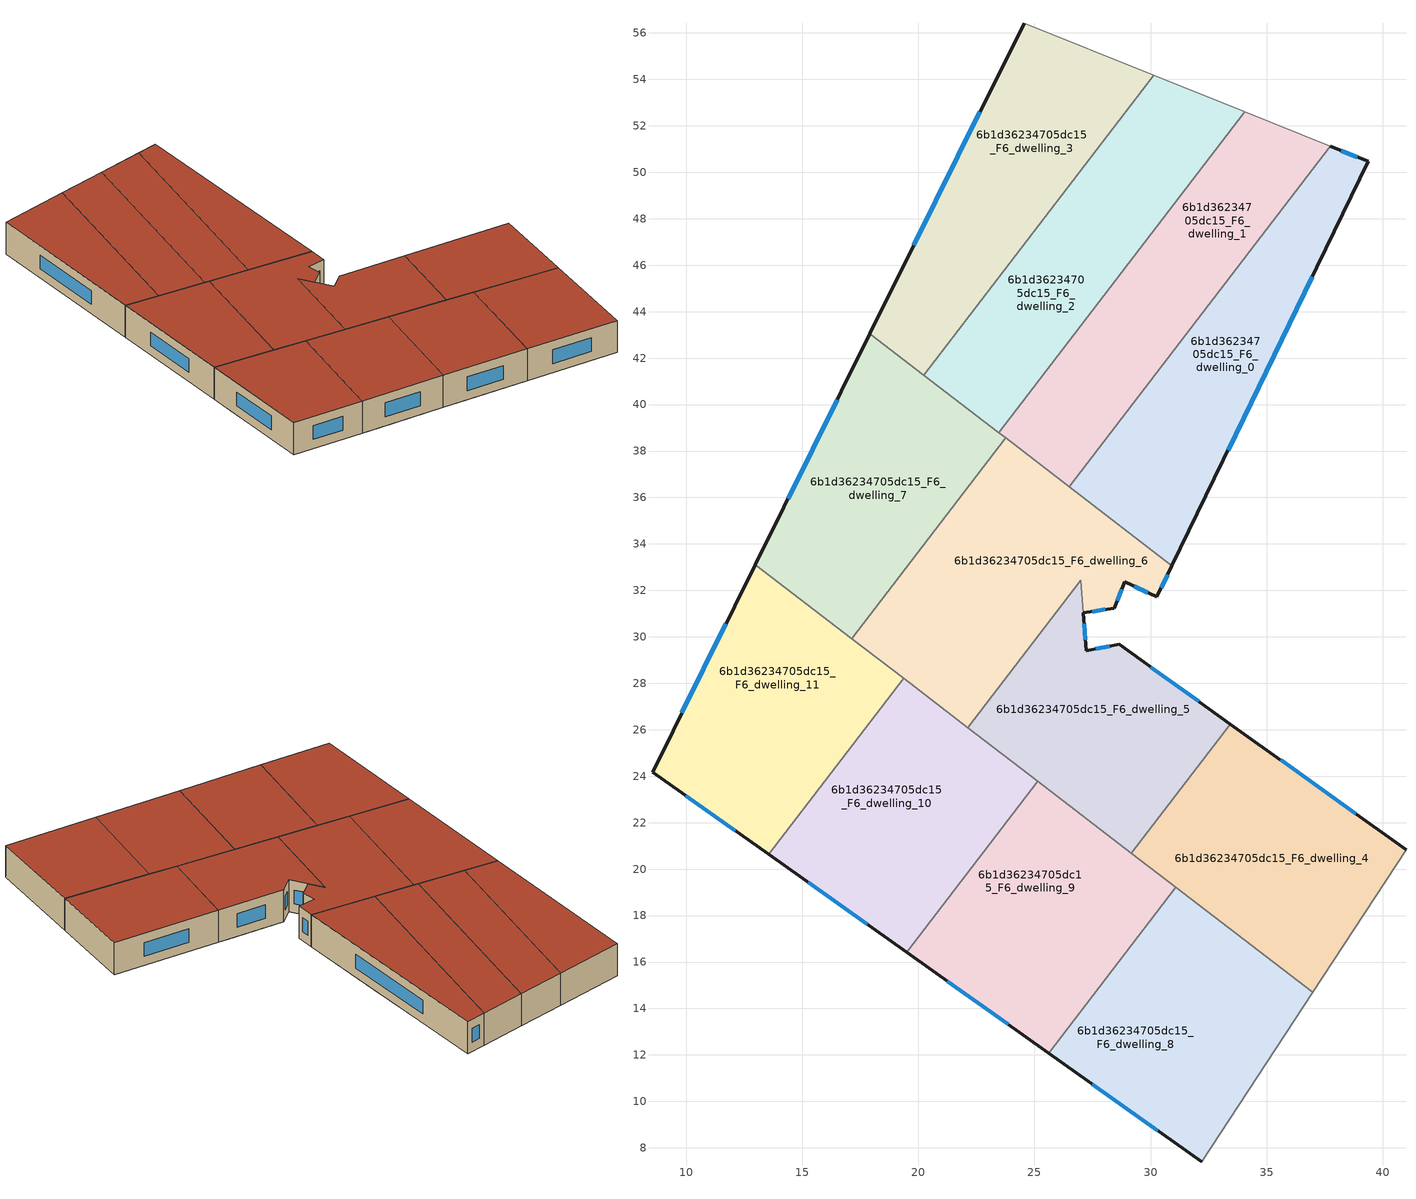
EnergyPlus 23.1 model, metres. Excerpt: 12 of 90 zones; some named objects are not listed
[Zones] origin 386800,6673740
6b1d36234705dc15_F6_dwelling_0
 floor to 6b1d36234705dc15_F5_dwelling_9 (EU_floor_Construction): 37.74,47.11 34.31,40.05 27.07,37.21 33.33,45.38 z18
 floor adiabatic (EU_floor_Construction): 34.31,40.05 30.92,33.07 26.49,36.46 27.07,37.21 z18
 floor to 6b1d36234705dc15_F5_dwelling_11 (EU_floor_Construction): 39.37,50.47 37.74,47.11 33.33,45.38 37.73,51.12 z18
 wall outside (EU_wall_Construction): 30.92,33.07 39.37,50.47 37.73,51.12 z18:21
 wall to 6b1d36234705dc15_F6_dwelling_1 (EU_wall_Construction): 37.73,51.12 26.49,36.46 z18:21
 wall to 6b1d36234705dc15_F6_dwelling_6 (EU_wall_Construction): 26.49,36.46 30.92,33.07 z18:21
 window (EU_Window_Construction): 38.9,50.65 38.2,50.93 / 33.33,38.04 36.95,45.49 z18.86:20.14
 roof outside (EU_roof_Construction): 30.92,33.07 39.37,50.47 37.73,51.12 26.49,36.46 z21
6b1d36234705dc15_F6_dwelling_1
 floor to 6b1d36234705dc15_F5_dwelling_11 (EU_floor_Construction): 37.73,51.12 33.33,45.38 28.72,43.57 28.18,44.94 33.32,51.64 34.9,52.26 z18
 floor to 6b1d36234705dc15_F5_dwelling_12 (EU_floor_Construction): 34.9,52.26 33.32,51.64 34.05,52.6 z18
 floor to 6b1d36234705dc15_F5_dwelling_8 (EU_floor_Construction): 24.56,40.22 25.84,36.96 23.46,38.79 z18
 floor adiabatic (EU_floor_Construction): 33.33,45.38 26.49,36.46 23.46,38.79 25.84,36.96 24.56,40.22 28.18,44.94 28.72,43.57 z18
 wall to 6b1d36234705dc15_F6_dwelling_2 (EU_wall_Construction): 34.05,52.6 23.46,38.79 z18:21
 wall adiabatic (EU_wall_Construction): 37.73,51.12 34.05,52.6 z18:21
 wall to 6b1d36234705dc15_F6_dwelling_7 (EU_wall_Construction): 23.46,38.79 23.75,38.56 z18:21
 wall to 6b1d36234705dc15_F6_dwelling_6 (EU_wall_Construction): 23.76,38.56 26.49,36.46 z18:21
 roof outside (EU_roof_Construction): 26.49,36.46 37.73,51.12 34.05,52.6 23.46,38.79 z21
6b1d36234705dc15_F6_dwelling_10
 floor adiabatic (EU_floor_Construction): 19.66,27.98 21.82,22.48 14.82,19.74 13.55,20.63 19.36,28.21 z18
 floor to 6b1d36234705dc15_F5_dwelling_2 (EU_floor_Construction): 25.13,23.78 19.49,16.42 14.82,19.74 z18
 floor to 6b1d36234705dc15_F5_dwelling_5 (EU_floor_Construction): 25.13,23.78 21.82,22.48 19.66,27.98 z18
 wall outside (EU_wall_Construction): 13.55,20.63 19.49,16.42 z18:21
 wall to 6b1d36234705dc15_F6_dwelling_9 (EU_wall_Construction): 19.49,16.42 25.14,23.78 z18:21
 wall to 6b1d36234705dc15_F6_dwelling_11 (EU_wall_Construction): 19.36,28.21 13.55,20.63 z18:21
 wall to 6b1d36234705dc15_F6_dwelling_5 (EU_wall_Construction): 25.14,23.78 22.12,26.09 z18:21
 wall to 6b1d36234705dc15_F6_dwelling_6 (EU_wall_Construction): 22.12,26.09 19.36,28.21 z18:21
 window (EU_Window_Construction): 15.25,19.43 17.8,17.62 z18.86:20.14
 roof outside (EU_roof_Construction): 19.49,16.42 25.14,23.78 19.36,28.21 13.55,20.63 z21
6b1d36234705dc15_F6_dwelling_11
 floor to 6b1d36234705dc15_F5_dwelling_6 (EU_floor_Construction): 19.11,28.4 8.61,24.29 12.11,31.35 14.2,32.17 z18
 floor adiabatic (EU_floor_Construction): 19.36,28.21 13.55,20.63 8.55,24.18 8.61,24.29 19.11,28.4 z18
 floor to 6b1d36234705dc15_F5_dwelling_8 (EU_floor_Construction): 14.2,32.17 12.11,31.35 12.98,33.1 z18
 wall outside (EU_wall_Construction): 12.98,33.1 8.55,24.18 13.55,20.63 z18:21
 wall to 6b1d36234705dc15_F6_dwelling_7 (EU_wall_Construction): 17.13,29.92 12.98,33.1 z18:21
 wall to 6b1d36234705dc15_F6_dwelling_6 (EU_wall_Construction): 19.36,28.21 17.13,29.92 z18:21
 window (EU_Window_Construction): 9.98,23.17 12.12,21.65 / 11.72,30.55 9.82,26.73 z18.86:20.14
 roof outside (EU_roof_Construction): 13.55,20.63 19.36,28.21 12.98,33.1 8.55,24.18 z21
6b1d36234705dc15_F6_dwelling_2
 floor to 6b1d36234705dc15_F5_dwelling_10 (EU_floor_Construction): 26.59,49 28.18,44.94 26.45,42.68 21.11,40.59 20.23,41.27 25.98,48.77 z18
 floor to 6b1d36234705dc15_F5_dwelling_11 (EU_floor_Construction): 33.32,51.64 28.18,44.94 26.59,49 z18
 floor to 6b1d36234705dc15_F5_dwelling_9 (EU_floor_Construction): 26.45,42.68 24.56,40.22 23.98,41.71 z18
 floor to 6b1d36234705dc15_F5_dwelling_12 (EU_floor_Construction): 34.05,52.6 33.32,51.64 25.98,48.77 30.13,54.18 z18
 floor to 6b1d36234705dc15_F5_dwelling_8 (EU_floor_Construction): 23.98,41.71 24.56,40.22 23.46,38.79 21.11,40.59 z18
 wall to 6b1d36234705dc15_F6_dwelling_3 (EU_wall_Construction): 30.13,54.18 20.23,41.27 z18:21
 wall adiabatic (EU_wall_Construction): 34.05,52.6 30.13,54.18 z18:21
 wall to 6b1d36234705dc15_F6_dwelling_7 (EU_wall_Construction): 20.23,41.27 23.46,38.79 z18:21
 roof outside (EU_roof_Construction): 23.46,38.79 34.05,52.6 30.13,54.18 20.23,41.27 z21
6b1d36234705dc15_F6_dwelling_3
 floor to 6b1d36234705dc15_F5_dwelling_12 (EU_floor_Construction): 30.13,54.18 25.98,48.77 19.49,46.22 24.55,56.42 z18
 floor to 6b1d36234705dc15_F5_dwelling_10 (EU_floor_Construction): 25.98,48.77 20.23,41.27 17.91,43.04 19.49,46.22 z18
 wall outside (EU_wall_Construction): 24.55,56.42 17.91,43.04 z18:21
 wall adiabatic (EU_wall_Construction): 30.13,54.18 24.55,56.42 z18:21
 wall to 6b1d36234705dc15_F6_dwelling_7 (EU_wall_Construction): 17.91,43.04 20.23,41.27 z18:21
 window (EU_Window_Construction): 22.65,52.6 19.81,46.86 z18.86:20.14
 roof outside (EU_roof_Construction): 20.23,41.27 30.13,54.18 24.55,56.42 17.91,43.04 z21
6b1d36234705dc15_F6_dwelling_4
 floor adiabatic (EU_floor_Construction): 40.99,20.84 36.97,14.7 29.17,20.68 33.44,26.25 z18
 wall outside (EU_wall_Construction): 40.99,20.84 33.44,26.25 z18:21
 wall to 6b1d36234705dc15_F6_dwelling_5 (EU_wall_Construction): 33.44,26.25 29.17,20.68 z18:21
 wall adiabatic (EU_wall_Construction): 36.97,14.7 40.99,20.84 z18:21
 wall to 6b1d36234705dc15_F6_dwelling_8 (EU_wall_Construction): 31.09,19.21 36.97,14.7 z18:21
 wall to 6b1d36234705dc15_F6_dwelling_9 (EU_wall_Construction): 29.17,20.68 31.09,19.21 z18:21
 window (EU_Window_Construction): 38.83,22.39 35.6,24.7 z18.86:20.14
 roof outside (EU_roof_Construction): 36.97,14.7 40.99,20.84 33.44,26.25 29.17,20.68 z21
6b1d36234705dc15_F6_dwelling_5
 floor to 6b1d36234705dc15_F5_dwelling_5 (EU_floor_Construction): 28.65,29.67 32.72,26.76 25.13,23.78 22.12,26.09 25.96,31.09 27.07,31.53 27.1,31.03 27.23,29.4 z18
 floor adiabatic (EU_floor_Construction): 33.44,26.25 29.17,20.68 26.18,22.98 25.77,24.03 32.72,26.76 z18; 26.99,32.44 27.07,31.53 25.96,31.09 z18
 floor to 6b1d36234705dc15_F5_dwelling_2 (EU_floor_Construction): 25.77,24.03 26.18,22.98 25.14,23.78 z18
 wall outside (EU_wall_Construction): 33.44,26.25 28.65,29.67 27.23,29.4 27.1,31.03 z18:21
 wall to 6b1d36234705dc15_F6_dwelling_6 (EU_wall_Construction): 27.1,31.03 26.99,32.44 22.12,26.09 z18:21
 wall to 6b1d36234705dc15_F6_dwelling_9 (EU_wall_Construction): 25.14,23.78 29.17,20.69 z18:21
 window (EU_Window_Construction): 32.07,27.22 30.01,28.69 / 27.19,29.87 27.14,30.56 / 28.24,29.59 27.63,29.48 z18.86:20.14
 roof outside (EU_roof_Construction): 29.17,20.68 33.44,26.25 28.65,29.67 27.23,29.4 27.1,31.03 26.99,32.44 22.12,26.09 z21
6b1d36234705dc15_F6_dwelling_6
 floor to 6b1d36234705dc15_F5_dwelling_5 (EU_floor_Construction): 25.96,31.09 22.12,26.09 19.66,27.98 19.44,28.54 z18
 floor to 6b1d36234705dc15_F5_dwelling_6 (EU_floor_Construction): 20.66,34.53 22.53,29.75 19.11,28.4 17.13,29.92 z18
 floor to 6b1d36234705dc15_F5_dwelling_8 (EU_floor_Construction): 25.84,36.96 25.92,36.76 20.85,34.78 23.76,38.56 z18
 floor to 6b1d36234705dc15_F5_dwelling_7 (EU_floor_Construction): 30.92,33.07 30.27,31.72 28.89,32.37 28.43,31.24 27.1,31.03 27.07,31.53 26.99,32.44 25.96,31.09 22.53,29.75 20.66,34.53 20.85,34.78 25.92,36.76 26.04,36.81 z18
 floor to 6b1d36234705dc15_F5_dwelling_9 (EU_floor_Construction): 26.04,36.81 25.92,36.76 25.84,36.96 z18
 floor to 6b1d36234705dc15_F5_dwelling_4 (EU_floor_Construction): 19.44,28.54 19.66,27.98 19.11,28.4 z18
 wall outside (EU_wall_Construction): 27.1,31.03 28.43,31.24 28.89,32.37 30.27,31.72 30.92,33.07 z18:21
 wall to 6b1d36234705dc15_F6_dwelling_7 (EU_wall_Construction): 23.76,38.56 17.13,29.92 z18:21
 window (EU_Window_Construction): 30.45,32.11 30.73,32.68 / 29.28,32.18 29.87,31.91 / 28.56,31.56 28.76,32.05 / 27.48,31.09 28.05,31.18 z18.86:20.14
 roof outside (EU_roof_Construction): 30.27,31.72 30.92,33.07 23.76,38.56 17.13,29.92 22.12,26.09 26.99,32.44 27.1,31.03 28.43,31.24 28.89,32.37 z21
6b1d36234705dc15_F6_dwelling_7
 floor to 6b1d36234705dc15_F5_dwelling_8 (EU_floor_Construction): 23.76,38.56 20.85,34.78 14.2,32.17 12.98,33.1 15.63,38.44 21.11,40.59 z18
 floor to 6b1d36234705dc15_F5_dwelling_6 (EU_floor_Construction): 20.6,34.68 20.66,34.53 17.13,29.92 14.2,32.17 z18
 floor to 6b1d36234705dc15_F5_dwelling_10 (EU_floor_Construction): 21.11,40.59 15.63,38.44 17.91,43.04 z18
 floor adiabatic (EU_floor_Construction): 20.85,34.78 20.66,34.53 20.6,34.68 z18
 wall outside (EU_wall_Construction): 17.91,43.04 12.98,33.1 z18:21
 window (EU_Window_Construction): 16.5,40.2 14.39,35.94 z18.86:20.14
 roof outside (EU_roof_Construction): 17.13,29.92 23.76,38.56 17.91,43.04 12.98,33.1 z21
6b1d36234705dc15_F6_dwelling_8
 floor to 6b1d36234705dc15_F5_dwelling_0 (EU_floor_Construction): 30.23,18.1 33.59,9.54 32.19,7.4 25.61,12.07 z18
 floor to 6b1d36234705dc15_F5_dwelling_1 (EU_floor_Construction): 36.97,14.7 33.59,9.54 30.23,18.1 30.91,18.97 31.23,19.1 z18
 floor adiabatic (EU_floor_Construction): 31.23,19.1 30.91,18.97 31.09,19.21 z18
 wall outside (EU_wall_Construction): 25.61,12.07 32.19,7.4 z18:21
 wall adiabatic (EU_wall_Construction): 32.19,7.4 36.97,14.7 z18:21
 wall to 6b1d36234705dc15_F6_dwelling_9 (EU_wall_Construction): 31.09,19.21 25.61,12.07 z18:21
 window (EU_Window_Construction): 27.49,10.74 30.31,8.74 z18.86:20.14
 roof outside (EU_roof_Construction): 32.19,7.4 36.97,14.7 31.09,19.21 25.61,12.07 z21
6b1d36234705dc15_F6_dwelling_9
 floor to 6b1d36234705dc15_F5_dwelling_2 (EU_floor_Construction): 26.18,22.98 28.17,17.9 21.23,15.18 19.49,16.42 25.14,23.78 z18
 floor to 6b1d36234705dc15_F5_dwelling_0 (EU_floor_Construction): 30.03,18.63 30.23,18.1 25.61,12.07 21.23,15.18 z18
 floor to 6b1d36234705dc15_F5_dwelling_1 (EU_floor_Construction): 30.91,18.97 30.23,18.1 30.03,18.63 z18
 floor adiabatic (EU_floor_Construction): 31.09,19.21 30.91,18.97 28.17,17.9 26.18,22.98 z18
 wall outside (EU_wall_Construction): 19.49,16.42 25.61,12.07 z18:21
 window (EU_Window_Construction): 21.24,15.17 23.86,13.31 z18.86:20.14
 roof outside (EU_roof_Construction): 25.61,12.07 31.09,19.21 25.14,23.78 19.49,16.42 z21
[Building]
EU S2 Campaign: North Axis=0; Terrain=City; Solar Distribution=FullExterior
[Site:Location]
Helsinki-Vantaa.AP: Latitude=60.317; Longitude=24.963; Time Zone=2; Elevation=54.6
[SizingPeriod:WeatherFileDays]
AnnualSizingPeriod: Begin Month=1; Begin Day of Month=1; End Month=12; End Day of Month=31; Day of Week for Start Day=Monday; Use Weather File Daylight Saving Period=No; Use Weather File Rain and Snow Indicators=No
[MATERIAL]
EU_InternalMass_Material: Roughness=MediumRough; Thickness=0.1; Conductivity=1; Density=1800; Specific Heat=900; Thermal Absorptance=0.9; Solar Absorptance=0.7; Visible Absorptance=0.7
[MATERIAL:NOMASS] Roughness=MediumRough; Thermal Absorptance=0.9; Solar Absorptance=0.7; Visible Absorptance=0.7
Name | Thermal Resistance
EU_wall_NoMass | 1.10183
EU_roof_NoMass; EU_floor_NoMass | 1.70606
[WINDOWMATERIAL:SIMPLEGLAZINGSYSTEM]
EU_Window_SimpleGlazing: UFactor=3.11035; Solar Heat Gain Coefficient=0.8; Visible Transmittance=0.8
[CONSTRUCTION]
EU_wall_Construction: EU_wall_NoMass
EU_roof_Construction: EU_roof_NoMass
EU_floor_Construction: EU_floor_NoMass
EU_Window_Construction: EU_Window_SimpleGlazing
EU_InternalMass_Construction: EU_InternalMass_Material
[ZONE] Type=1; Multiplier=1; Ceiling Height=autocalculate; Floor Area=autocalculate; Part of Total Floor Area=Yes
Name | Volume
6b1d36234705dc15_F6_dwelling_0 | 205.595
6b1d36234705dc15_F6_dwelling_1 | 205.592
6b1d36234705dc15_F6_dwelling_10 | 205.603
6b1d36234705dc15_F6_dwelling_11 | 205.614
6b1d36234705dc15_F6_dwelling_2 | 205.636
6b1d36234705dc15_F6_dwelling_3 | 205.589
6b1d36234705dc15_F6_dwelling_4 | 205.599
6b1d36234705dc15_F6_dwelling_5 | 182.066
6b1d36234705dc15_F6_dwelling_6 | 229.171
6b1d36234705dc15_F6_dwelling_7 | 205.622
6b1d36234705dc15_F6_dwelling_8 | 205.605
6b1d36234705dc15_F6_dwelling_9 | 205.6
[INTERNALMASS] Construction=EU_InternalMass_Construction
Name | Zone or ZoneList | Surface Area
6b1d36234705dc15_F6_dwelling_0_EU_InternalMass | 6b1d36234705dc15_F6_dwelling_0 | 68.5319
6b1d36234705dc15_F6_dwelling_1_EU_InternalMass | 6b1d36234705dc15_F6_dwelling_1 | 68.5306
6b1d36234705dc15_F6_dwelling_2_EU_InternalMass | 6b1d36234705dc15_F6_dwelling_2 | 68.546
6b1d36234705dc15_F6_dwelling_3_EU_InternalMass | 6b1d36234705dc15_F6_dwelling_3 | 68.5294
6b1d36234705dc15_F6_dwelling_4_EU_InternalMass | 6b1d36234705dc15_F6_dwelling_4 | 68.5334
6b1d36234705dc15_F6_dwelling_5_EU_InternalMass | 6b1d36234705dc15_F6_dwelling_5 | 60.6855
6b1d36234705dc15_F6_dwelling_6_EU_InternalMass | 6b1d36234705dc15_F6_dwelling_6 | 76.389
6b1d36234705dc15_F6_dwelling_7_EU_InternalMass | 6b1d36234705dc15_F6_dwelling_7 | 68.5402
6b1d36234705dc15_F6_dwelling_8_EU_InternalMass | 6b1d36234705dc15_F6_dwelling_8 | 68.5348
6b1d36234705dc15_F6_dwelling_9_EU_InternalMass | 6b1d36234705dc15_F6_dwelling_9 | 68.5332
6b1d36234705dc15_F6_dwelling_10_EU_InternalMass | 6b1d36234705dc15_F6_dwelling_10 | 68.5346
6b1d36234705dc15_F6_dwelling_11_EU_InternalMass | 6b1d36234705dc15_F6_dwelling_11 | 68.5376
[OTHEREQUIPMENT] Fuel Type=Electricity; Design Level Calculation Method=Watts/Area; Power per Zone Floor Area=1; Fraction Latent=0; Fraction Radiant=0; Fraction Lost=0; Carbon Dioxide Generation Rate=0; EndUse Subcategory=EU_Step8_InternalGains
Name | Zone or ZoneList or Space or SpaceList | Schedule
EU_Step8_InternalGain_6b1d36234705dc15_F6_dwelling_0_f000 | 6b1d36234705dc15_F6_dwelling_0 | EU_Step8_GainSchedule_6b1d36234705dc15_F6_dwelling_0_f000
EU_Step8_InternalGain_6b1d36234705dc15_F6_dwelling_1_f000 | 6b1d36234705dc15_F6_dwelling_1 | EU_Step8_GainSchedule_6b1d36234705dc15_F6_dwelling_1_f000
EU_Step8_InternalGain_6b1d36234705dc15_F6_dwelling_2_f000 | 6b1d36234705dc15_F6_dwelling_2 | EU_Step8_GainSchedule_6b1d36234705dc15_F6_dwelling_2_f000
EU_Step8_InternalGain_6b1d36234705dc15_F6_dwelling_3_f000 | 6b1d36234705dc15_F6_dwelling_3 | EU_Step8_GainSchedule_6b1d36234705dc15_F6_dwelling_3_f000
EU_Step8_InternalGain_6b1d36234705dc15_F6_dwelling_4_f000 | 6b1d36234705dc15_F6_dwelling_4 | EU_Step8_GainSchedule_6b1d36234705dc15_F6_dwelling_4_f000
EU_Step8_InternalGain_6b1d36234705dc15_F6_dwelling_5_f000 | 6b1d36234705dc15_F6_dwelling_5 | EU_Step8_GainSchedule_6b1d36234705dc15_F6_dwelling_5_f000
EU_Step8_InternalGain_6b1d36234705dc15_F6_dwelling_6_f000 | 6b1d36234705dc15_F6_dwelling_6 | EU_Step8_GainSchedule_6b1d36234705dc15_F6_dwelling_6_f000
EU_Step8_InternalGain_6b1d36234705dc15_F6_dwelling_7_f000 | 6b1d36234705dc15_F6_dwelling_7 | EU_Step8_GainSchedule_6b1d36234705dc15_F6_dwelling_7_f000
EU_Step8_InternalGain_6b1d36234705dc15_F6_dwelling_8_f000 | 6b1d36234705dc15_F6_dwelling_8 | EU_Step8_GainSchedule_6b1d36234705dc15_F6_dwelling_8_f000
EU_Step8_InternalGain_6b1d36234705dc15_F6_dwelling_9_f000 | 6b1d36234705dc15_F6_dwelling_9 | EU_Step8_GainSchedule_6b1d36234705dc15_F6_dwelling_9_f000
EU_Step8_InternalGain_6b1d36234705dc15_F6_dwelling_10_f000 | 6b1d36234705dc15_F6_dwelling_10 | EU_Step8_GainSchedule_6b1d36234705dc15_F6_dwelling_10_f000
EU_Step8_InternalGain_6b1d36234705dc15_F6_dwelling_11_f000 | 6b1d36234705dc15_F6_dwelling_11 | EU_Step8_GainSchedule_6b1d36234705dc15_F6_dwelling_11_f000
[ZONEVENTILATION:DESIGNFLOWRATE] Schedule=EU_AlwaysOn; Design Flow Rate Calculation Method=AirChanges/Hour; Air Changes per Hour=0.756316; Ventilation Type=Natural; Fan Pressure Rise=0; Fan Total Efficiency=1; Constant Term Coefficient=1; Temperature Term Coefficient=0; Velocity Term Coefficient=0; Velocity Squared Term Coefficient=0; Minimum Indoor Temperature=-100; Maximum Indoor Temperature=100; Delta Temperature=-100; Minimum Outdoor Temperature=-100; Maximum Outdoor Temperature=100; Maximum Wind Speed=40
Name | Zone or ZoneList or Space or SpaceList
EU_ConstantAir_6b1d36234705dc15_F6_dwelling_0 | 6b1d36234705dc15_F6_dwelling_0
EU_ConstantAir_6b1d36234705dc15_F6_dwelling_1 | 6b1d36234705dc15_F6_dwelling_1
EU_ConstantAir_6b1d36234705dc15_F6_dwelling_2 | 6b1d36234705dc15_F6_dwelling_2
EU_ConstantAir_6b1d36234705dc15_F6_dwelling_3 | 6b1d36234705dc15_F6_dwelling_3
EU_ConstantAir_6b1d36234705dc15_F6_dwelling_4 | 6b1d36234705dc15_F6_dwelling_4
EU_ConstantAir_6b1d36234705dc15_F6_dwelling_5 | 6b1d36234705dc15_F6_dwelling_5
EU_ConstantAir_6b1d36234705dc15_F6_dwelling_6 | 6b1d36234705dc15_F6_dwelling_6
EU_ConstantAir_6b1d36234705dc15_F6_dwelling_7 | 6b1d36234705dc15_F6_dwelling_7
EU_ConstantAir_6b1d36234705dc15_F6_dwelling_8 | 6b1d36234705dc15_F6_dwelling_8
EU_ConstantAir_6b1d36234705dc15_F6_dwelling_9 | 6b1d36234705dc15_F6_dwelling_9
EU_ConstantAir_6b1d36234705dc15_F6_dwelling_10 | 6b1d36234705dc15_F6_dwelling_10
EU_ConstantAir_6b1d36234705dc15_F6_dwelling_11 | 6b1d36234705dc15_F6_dwelling_11
[HVACTEMPLATE:ZONE:IDEALLOADSAIRSYSTEM] System Availability Schedule=EU_AlwaysOn; Maximum Heating Supply Air Temperature=50; Minimum Cooling Supply Air Temperature=13; Maximum Heating Supply Air Humidity Ratio=0.0156; Minimum Cooling Supply Air Humidity Ratio=0.0077; Heating Limit=NoLimit; Cooling Limit=NoLimit; Heating Availability Schedule=EU_AlwaysOn; Cooling Availability Schedule=EU_CoolingOff; Dehumidification Control Type=ConstantSensibleHeatRatio; Cooling Sensible Heat Ratio=0.7; Dehumidification Setpoint=60; Humidification Control Type=None; Humidification Setpoint=30; Outdoor Air Method=None; Outdoor Air Flow Rate per Person=0.00944; Outdoor Air Flow Rate per Zone Floor Area=0; Outdoor Air Flow Rate per Zone=0; Demand Controlled Ventilation Type=None; Outdoor Air Economizer Type=NoEconomizer; Heat Recovery Type=None; Sensible Heat Recovery Effectiveness=0.7; Latent Heat Recovery Effectiveness=0.65
Name | Template Thermostat
6b1d36234705dc15_F6_dwelling_0 | EU_HeatOnly_6b1d36234705dc15_F6_dwelling_0
6b1d36234705dc15_F6_dwelling_1 | EU_HeatOnly_6b1d36234705dc15_F6_dwelling_1
6b1d36234705dc15_F6_dwelling_2 | EU_HeatOnly_6b1d36234705dc15_F6_dwelling_2
6b1d36234705dc15_F6_dwelling_3 | EU_HeatOnly_6b1d36234705dc15_F6_dwelling_3
6b1d36234705dc15_F6_dwelling_4 | EU_HeatOnly_6b1d36234705dc15_F6_dwelling_4
6b1d36234705dc15_F6_dwelling_5 | EU_HeatOnly_6b1d36234705dc15_F6_dwelling_5
6b1d36234705dc15_F6_dwelling_6 | EU_HeatOnly_6b1d36234705dc15_F6_dwelling_6
6b1d36234705dc15_F6_dwelling_7 | EU_HeatOnly_6b1d36234705dc15_F6_dwelling_7
6b1d36234705dc15_F6_dwelling_8 | EU_HeatOnly_6b1d36234705dc15_F6_dwelling_8
6b1d36234705dc15_F6_dwelling_9 | EU_HeatOnly_6b1d36234705dc15_F6_dwelling_9
6b1d36234705dc15_F6_dwelling_10 | EU_HeatOnly_6b1d36234705dc15_F6_dwelling_10
6b1d36234705dc15_F6_dwelling_11 | EU_HeatOnly_6b1d36234705dc15_F6_dwelling_11
[SIZING:ZONE] Zone Cooling Design Supply Air Temperature Input Method=SupplyAirTemperature; Zone Cooling Design Supply Air Temperature=13; Zone Heating Design Supply Air Temperature Input Method=SupplyAirTemperature; Zone Heating Design Supply Air Temperature=50; Zone Cooling Design Supply Air Humidity Ratio=0.008; Zone Heating Design Supply Air Humidity Ratio=0.008; Cooling Design Air Flow Method=DesignDay; Cooling Design Air Flow Rate=0; Cooling Minimum Air Flow per Zone Floor Area=0.000762; Cooling Minimum Air Flow=0; Cooling Minimum Air Flow Fraction=0.2; Heating Design Air Flow Method=DesignDay; Heating Design Air Flow Rate=0; Heating Maximum Air Flow per Zone Floor Area=0.002032; Heating Maximum Air Flow=0.141576; Heating Maximum Air Flow Fraction=0.3; Account for Dedicated Outdoor Air System=No; Dedicated Outdoor Air System Control Strategy=NeutralSupplyAir; Dedicated Outdoor Air Low Setpoint Temperature for Design=autosize; Dedicated Outdoor Air High Setpoint Temperature for Design=autosize; Zone Load Sizing Method=Sensible Load Only No Latent Load; Zone Latent Cooling Design Supply Air Humidity Ratio Input Method=HumidityRatioDifference; Zone Cooling Design Supply Air Humidity Ratio Difference=0.005; Zone Latent Heating Design Supply Air Humidity Ratio Input Method=HumidityRatioDifference; Zone Humidification Design Supply Air Humidity Ratio Difference=0.005
6b1d36234705dc15_F6_dwelling_0; 6b1d36234705dc15_F6_dwelling_1; 6b1d36234705dc15_F6_dwelling_2; 6b1d36234705dc15_F6_dwelling_3; 6b1d36234705dc15_F6_dwelling_4; 6b1d36234705dc15_F6_dwelling_5; 6b1d36234705dc15_F6_dwelling_6; 6b1d36234705dc15_F6_dwelling_7; 6b1d36234705dc15_F6_dwelling_8; 6b1d36234705dc15_F6_dwelling_9; 6b1d36234705dc15_F6_dwelling_10; 6b1d36234705dc15_F6_dwelling_11
[SCHEDULE:CONSTANT]
Name | Hourly Value
EU_AlwaysOn | 1
EU_CoolingOff | 0
[SCHEDULE:FILE] Column Number=1; Rows to Skip at Top=0; Number of Hours of Data=8760; Column Separator=Comma; Interpolate to Timestep=No; Minutes per Item=60; Adjust Schedule for Daylight Savings=Yes
Name | File
EU_Step8_GainSchedule_6b1d36234705dc15_F6_dwelling_0_f000 | ../../schedules/6b1d36234705dc15/6b1d36234705dc15_F6_dwelling_0_f000_gain.csv
EU_Step8_GainSchedule_6b1d36234705dc15_F6_dwelling_1_f000 | ../../schedules/6b1d36234705dc15/6b1d36234705dc15_F6_dwelling_1_f000_gain.csv
EU_Step8_GainSchedule_6b1d36234705dc15_F6_dwelling_2_f000 | ../../schedules/6b1d36234705dc15/6b1d36234705dc15_F6_dwelling_2_f000_gain.csv
EU_Step8_GainSchedule_6b1d36234705dc15_F6_dwelling_3_f000 | ../../schedules/6b1d36234705dc15/6b1d36234705dc15_F6_dwelling_3_f000_gain.csv
EU_Step8_GainSchedule_6b1d36234705dc15_F6_dwelling_4_f000 | ../../schedules/6b1d36234705dc15/6b1d36234705dc15_F6_dwelling_4_f000_gain.csv
EU_Step8_GainSchedule_6b1d36234705dc15_F6_dwelling_5_f000 | ../../schedules/6b1d36234705dc15/6b1d36234705dc15_F6_dwelling_5_f000_gain.csv
EU_Step8_GainSchedule_6b1d36234705dc15_F6_dwelling_6_f000 | ../../schedules/6b1d36234705dc15/6b1d36234705dc15_F6_dwelling_6_f000_gain.csv
EU_Step8_GainSchedule_6b1d36234705dc15_F6_dwelling_7_f000 | ../../schedules/6b1d36234705dc15/6b1d36234705dc15_F6_dwelling_7_f000_gain.csv
EU_Step8_GainSchedule_6b1d36234705dc15_F6_dwelling_8_f000 | ../../schedules/6b1d36234705dc15/6b1d36234705dc15_F6_dwelling_8_f000_gain.csv
EU_Step8_GainSchedule_6b1d36234705dc15_F6_dwelling_9_f000 | ../../schedules/6b1d36234705dc15/6b1d36234705dc15_F6_dwelling_9_f000_gain.csv
EU_Step8_GainSchedule_6b1d36234705dc15_F6_dwelling_10_f000 | ../../schedules/6b1d36234705dc15/6b1d36234705dc15_F6_dwelling_10_f000_gain.csv
EU_Step8_GainSchedule_6b1d36234705dc15_F6_dwelling_11_f000 | ../../schedules/6b1d36234705dc15/6b1d36234705dc15_F6_dwelling_11_f000_gain.csv
